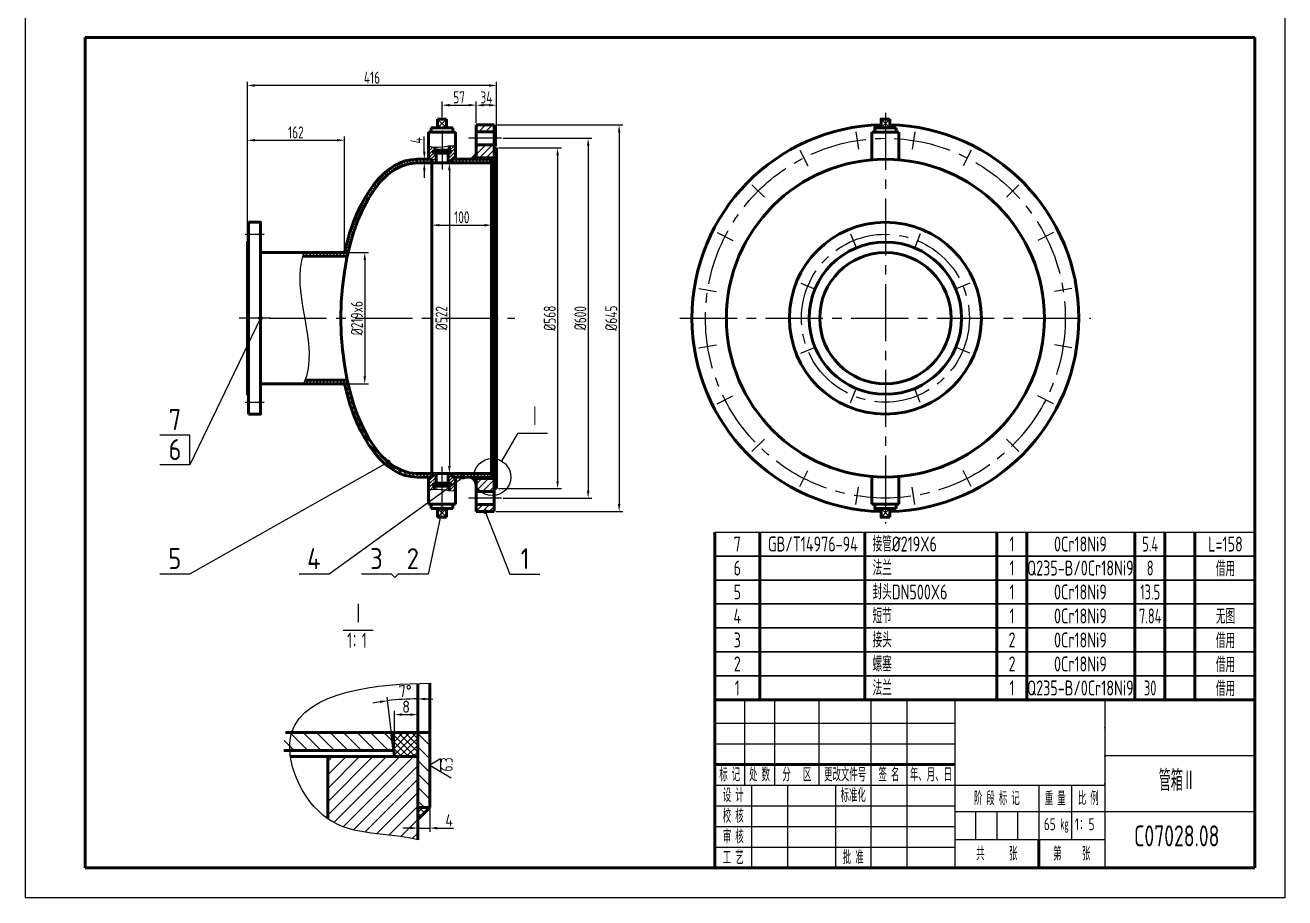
# Model space of a CAD drawing. Header units: millimetres. Extents: x 7535 to 9986, y -7836 to -7242.
# Drawn here: x 8655.3 to 9075.3, y -7836.4 to -7545.4 of the extents above; entities that cross this region are included whole.
import ezdxf
from ezdxf.enums import TextEntityAlignment as Align

# ---------------------------------------------------------------- set-up
doc = ezdxf.new("R2010")
doc.units = ezdxf.units.MM
doc.linetypes.add('CENTER2', pattern=[28.575, 19.05, -3.175, 3.175, -3.175])
for name, color, linetype, lineweight in [('中心线', 1, 'CENTER2', 15), ('剖面线', 2, 'Continuous', 20), ('尺寸线', 3, 'Continuous', 15), ('细实线', 4, 'Continuous', 15), ('轮廓线', 7, 'Continuous', 50)]:
    doc.layers.add(name, color=color, linetype=linetype, lineweight=lineweight)
doc.styles.add('HZ', font='gbenor.shx', dxfattribs={"bigfont": 'gbcbig.shx'})
doc.styles.add('工程字', font='gbenor.shx', dxfattribs={"width": 0.8, "bigfont": 'gbcbig.shx'})
doc.styles.add('文字3.5', font='SimSun.ttf', dxfattribs={"width": 0.5, "height": 3.5})
doc.styles.add('文字4.0', font='SimSun.ttf', dxfattribs={"width": 0.5, "height": 4})

# ---------------------------------------------------------------- blocks, each defined once
blk = doc.blocks.new('A3')
at = {"layer": '细实线'}
for p, q in [((-420, 297), (-420, 0)), ((-420, 297), (0, 297)), ((0, 297), (0, 0)), ((-180.15, 66), (-180.15, 37.6)), ((-170.15, 66), (-170.15, 37.6)), ((-155.23, 37.6), (-155.23, 66)), ((-137.99, 66), (-137.99, 10)), ((-126, 66), (-126, 10)), ((-109.99, 66), (-109.98, 10)), ((-59.99, 66), (-59.98, 10)), ((-190, 58.3), (-109.99, 58.3)), ((-190, 51.4), (-109.99, 51.4)), ((-10, 47.33), (-59.99, 47.32)), ((-190, 37.6), (-59.98, 37.6)), ((-177.82, 37.6), (-177.82, 10)), ((-165.82, 37.6), (-165.82, 10)), ((-149.82, 37.6), (-149.82, 10)), ((-82.07, 37.6), (-82.07, 19.33)), ((-71.07, 37.6), (-71.07, 19.33)), ((-190, 30.7), (-109.98, 30.7)), ((-59.98, 28.67), (-109.98, 28.66)), ((-103.12, 28.66), (-103.12, 19.33)), ((-96.01, 28.66), (-96.01, 19.33)), ((-89.12, 28.66), (-89.12, 19.33)), ((-10, 28.67), (-59.98, 28.67)), ((-190, 23.8), (-109.98, 23.8)), ((-190, 16.9), (-109.98, 16.9)), ((-59.98, 19.33), (-109.98, 19.32)), ((0, 0), (-420, 0))]:
    blk.add_line(p, q, dxfattribs=at)
for p in [(-59.99, 56.67), (-59.99, 47.33), (-10, 47.33), (-59.98, 38), (-59.98, 28.67), (-10, 28.67), (-59.98, 19.33)]:
    blk.add_point(p, dxfattribs=at)
at = {"layer": '轮廓线'}
for p, q in [((-400, 287), (-400, 10)), ((-400, 287), (-10, 287)), ((-10, 287), (-10, 10)), ((-190, 66), (-10, 66)), ((-190, 66), (-190, 10)), ((-10, 10), (-10, 66)), ((-190, 44.5), (-109.98, 44.5)), ((-82.07, 19.33), (-82.07, 10)), ((-10, 10), (-400, 10)), ((-190, 10), (-10, 10))]:
    blk.add_line(p, q, dxfattribs=at)
at = {"layer": '细实线', "linetype": 'Continuous', "style": '工程字', "width": 0.8}
for tag, height, p in [('1', 7, (-36.02, 35.64)), ('3', 4, (-78.37, 22.56)), ('4', 4, (-66.7, 22.56)), ('2', 7, (-36.02, 17.15))]:
    blk.add_attdef(tag, text='', height=height, dxfattribs=at).set_placement(p, align=Align.CENTER)
at = {"layer": '轮廓线', "attachment_point": 5}
for s, insert, char_height, width, style in [('标 记', (-185.08, 41.05), 4, 9.8461, '文字4.0'), ('处 数', (-175.15, 41.05), 4, 10, '文字4.0'), ('分   区', (-162.69, 41.05), 4, 14.9286, '文字4.0'), ('更改文件号', (-146.61, 41.05), 4, 17.2367, '文字4.0'), ('签 名', (-131.99, 41.05), 4, 11.9886, '文字4.0'), ('年、月、日', (-117.99, 41.05), 4, 16.0167, '文字4.0'), ('设 计', (-183.91, 34.15), 4, 12.181, '文字4.0'), ('标准化', (-143.9, 34.15), 4, 11.8301, '文字4.0'), ('阶 段 标 记', (-96.03, 33.13), 4, 27.9116, '文字4.0'), ('重 量', (-76.57, 33.13), 4, 11.0002, '文字4.0'), ('比 例', (-65.53, 33.13), 4, 11.0898, '文字4.0'), ('校 核', (-183.91, 27.25), 4, 12.181, '文字4.0'), ('kg', (-73.5, 24), 3.5, 4.8652, '文字3.5'), ('审 核', (-183.91, 20.35), 4, 12.181, '文字4.0'), ('共      张', (-96.03, 14.66), 4, 27.9082, '文字4.0'), ('第     张', (-71.02, 14.66), 4, 22.0936, '文字4.0'), ('工 艺', (-183.91, 13.45), 4, 12.181, '文字4.0'), ('批 准', (-143.9, 13.45), 4, 11.8301, '文字4.0')]:
    blk.add_mtext(s, dxfattribs=dict(at, insert=insert, char_height=char_height, width=width, style=style))
blk = doc.blocks.new('明细表属性')
at = {"layer": '细实线'}
for p, q in [((-180, 8), (0, 8)), ((0, 0), (-180, 0))]:
    blk.add_line(p, q, dxfattribs=at)
at = {"layer": '轮廓线'}
for p, q in [((-180, 0), (-180, 8)), ((-165, 0), (-165, 8)), ((-130, 0), (-130, 8)), ((-86, 0), (-86, 8)), ((-76, 0), (-76, 8)), ((-40, 0), (-40, 8)), ((-30, 0), (-30, 8)), ((-20, 0), (-20, 8)), ((0, 8), (0, 0))]:
    blk.add_line(p, q, dxfattribs=at)
at = {"layer": '细实线', "lineweight": 15, "style": '工程字'}
for tag, width, p in [('8', 0.8, (-172.56, 4)), ('5', 0.8, (-80.94, 4)), ('4', 0.8, (-58.15, 4)), ('3', 0.7, (-34.89, 4)), ('2', 0.7, (-24.89, 4)), ('1', 0.8, (-9.78, 4))]:
    blk.add_attdef(tag, text='', height=5, dxfattribs=dict(at, width=width)).set_placement(p, align=Align.MIDDLE)
at = {"layer": '细实线', "lineweight": 15, "style": '工程字', "width": 0.8}
for tag, p in [('7', (-162.33, 4)), ('6', (-127.45, 4))]:
    blk.add_attdef(tag, text='', height=5, dxfattribs=at).set_placement(p, align=Align.MIDDLE_LEFT)
blk = doc.blocks.new('粗糙度1')
at = {"layer": '尺寸线'}
for p, q in [((0, 0), (-4.16, -7.2)), ((2.08, -3.6), (0, 0)), ((2.08, -3.6), (-2.08, -3.6))]:
    blk.add_line(p, q, dxfattribs=at)
at = {"layer": '尺寸线', "style": '工程字', "width": 0.8}
blk.add_attdef('1', text='', height=2.4, dxfattribs=at).set_placement((0.25, -6.34), align=Align.CENTER)
blk = doc.blocks.new('_DotSmall')
at = {"color": 0, "linetype": 'ByBlock', "const_width": 0.5}
blk.add_lwpolyline([(-0.0625, 0, 1), (0.0625, 0, 1)], format="xyb", close=True, dxfattribs=at)

msp = doc.modelspace()

# ---------------------------------------------------------------- hatches: boundary and pattern name
at = {"layer": '剖面线'}
h = msp.add_hatch(dxfattribs=at)
h.set_pattern_fill('ANSI31', color=256, angle=90, style=0)
h.set_pattern_definition([(135, (-13.376, -322.153), (-2.245064, -2.245064), [])])
edge = h.paths.add_edge_path()
edge.add_line((8777.41, -7781.33), (8742.09, -7781.33))
edge.add_spline(control_points=[(8742.09, -7781.33), (8741.54, -7783.17), (8741.36, -7785.21), (8741.48, -7787.33)], knot_values=[55.59162, 55.59162, 55.59162, 55.59162, 61.969534, 61.969534, 61.969534, 61.969534], degree=3, periodic=0)
edge.add_line((8741.48, -7787.33), (8778.14, -7787.33))
edge.add_line((8778.14, -7787.33), (8777.41, -7781.33))
h = msp.add_hatch(dxfattribs=at)
h.set_pattern_fill('ANSI37', color=256, scale=0.5, style=0)
h.set_pattern_definition([(45, (0, -306.1335), (-1.12253202, 1.12253202), []), (135, (0, -306.1335), (-1.12253202, -1.12253202), [])])
h.paths.add_polyline_path([(8777.41, -7781.33), (8778.39, -7789.33), (8786.14, -7789.33), (8786.14, -7781.33)])

# ---------------------------------------------------------------- linework, layer by layer
at = {"layer": '中心线'}
for p, q in [((8942.07, -7574.58), (8942.07, -7711.61)), ((8794.23, -7580.51), (8794.23, -7593.54)), ((8932.22, -7580.92), (8933.14, -7586.75)), ((8942.07, -7580.51), (8942.07, -7593.54)), ((8951.91, -7580.92), (8950.99, -7586.75)), ((8814.03, -7583.1), (8803.08, -7583.1)), ((8913.49, -7587.01), (8916.17, -7592.26)), ((8970.64, -7587.01), (8967.97, -7592.26)), ((8897.55, -7598.59), (8901.73, -7602.76)), ((8986.58, -7598.59), (8982.41, -7602.76)), ((8885.98, -7614.52), (8891.23, -7617.2)), ((8998.15, -7614.52), (8992.9, -7617.2)), ((8728.57, -7615.1), (8734.92, -7615.1)), ((8930.41, -7614.96), (8932.29, -7619.5)), ((8953.72, -7614.96), (8951.84, -7619.5)), ((8879.89, -7633.25), (8885.72, -7634.17)), ((8913.93, -7631.44), (8918.46, -7633.32)), ((8970.2, -7631.44), (8965.67, -7633.32)), ((9004.24, -7633.25), (8998.42, -7634.17)), ((8737.12, -7643.1), (8726.57, -7643.1)), ((8736.72, -7643.1), (8818.53, -7643.1)), ((8873.55, -7643.1), (9010.58, -7643.1)), ((8879.89, -7652.94), (8885.72, -7652.02)), ((9004.24, -7652.94), (8998.42, -7652.02)), ((8913.93, -7654.75), (8918.46, -7652.87)), ((8970.2, -7654.75), (8965.67, -7652.87)), ((8885.98, -7671.68), (8891.23, -7669)), ((8930.41, -7671.23), (8932.29, -7666.7)), ((8953.72, -7671.23), (8951.84, -7666.7)), ((8998.15, -7671.68), (8992.9, -7669)), ((8728.57, -7671.1), (8734.92, -7671.1)), ((8897.55, -7687.61), (8901.73, -7683.44)), ((8986.58, -7687.61), (8982.41, -7683.44)), ((8794.23, -7705.68), (8794.23, -7692.65)), ((8913.49, -7699.19), (8916.17, -7693.93)), ((8970.64, -7699.19), (8967.97, -7693.93)), ((8932.22, -7705.27), (8933.14, -7699.45)), ((8951.91, -7705.27), (8950.99, -7699.45)), ((8814.03, -7703.1), (8803.08, -7703.1))]:
    msp.add_line(p, q, dxfattribs=at)
for radius in [60, 28]:
    msp.add_circle((8942.07, -7643.1), radius, dxfattribs=at)
at = {"layer": '剖面线'}
for p, q in [((8805.63, -7579.5), (8806.53, -7578.6)), ((8806.48, -7580.9), (8808.78, -7578.6)), ((8808.72, -7580.9), (8811.02, -7578.6)), ((8810.97, -7580.9), (8811.63, -7580.24)), ((8789.73, -7586.34), (8790.27, -7585.8)), ((8789.73, -7587.47), (8791.18, -7586.01)), ((8789.73, -7588.59), (8791.53, -7586.79)), ((8789.73, -7589.71), (8791.36, -7588.08)), ((8790.46, -7590.1), (8792.23, -7588.33)), ((8796.23, -7589.95), (8798.73, -7587.45)), ((8796.23, -7588.82), (8796.95, -7588.1)), ((8796.23, -7591.07), (8798.73, -7588.57)), ((8796.93, -7587), (8798.36, -7585.57)), ((8796.93, -7585.88), (8797.23, -7585.58)), ((8797.1, -7587.95), (8798.73, -7586.32)), ((8805.63, -7588.93), (8804.46, -7590.1)), ((8805.63, -7589.38), (8804.91, -7590.1)), ((8805.63, -7589.9), (8804.92, -7589.2)), ((8805.63, -7589.46), (8805.15, -7588.98)), ((8805.63, -7589.01), (8805.37, -7588.75)), ((8805.63, -7588.56), (8805.6, -7588.53)), ((8805.63, -7586.24), (8806.57, -7585.3)), ((8805.63, -7588.48), (8808.81, -7585.3)), ((8806.76, -7589.6), (8811.06, -7585.3)), ((8809, -7589.6), (8811.63, -7586.97)), ((8811.25, -7589.6), (8811.63, -7589.22)), ((8812.43, -7587.27), (8811.63, -7586.47)), ((8812.43, -7588.4), (8811.63, -7587.6)), ((8812.43, -7589.52), (8811.63, -7588.72)), ((8777.68, -7594.06), (8776.85, -7593.23)), ((8778.35, -7593.61), (8777.52, -7592.77)), ((8779.05, -7593.19), (8778.2, -7592.34)), ((8779.78, -7592.8), (8778.92, -7591.93)), ((8780.55, -7592.44), (8779.66, -7591.55)), ((8781.35, -7592.12), (8780.44, -7591.21)), ((8782.19, -7591.84), (8781.25, -7590.89)), ((8783.08, -7591.6), (8782.1, -7590.62)), ((8784.03, -7591.43), (8783, -7590.4)), ((8785.04, -7591.32), (8783.95, -7590.23)), ((8785.83, -7590.98), (8784.97, -7590.13)), ((8786.54, -7591.3), (8785.83, -7590.58)), ((8787.67, -7591.3), (8786.47, -7590.1)), ((8788.79, -7591.3), (8787.59, -7590.1)), ((8789.91, -7591.3), (8788.71, -7590.1)), ((8790.93, -7591.19), (8789.83, -7590.1)), ((8790.93, -7590.76), (8792.23, -7589.46)), ((8791.51, -7591.3), (8792.23, -7590.58)), ((8797.12, -7591.3), (8797.53, -7590.89)), ((8798.49, -7591.3), (8797.53, -7590.34)), ((8798.32, -7590.1), (8798.73, -7589.69)), ((8799.61, -7591.3), (8798.41, -7590.1)), ((8800.74, -7591.3), (8799.54, -7590.1)), ((8801.86, -7591.3), (8800.66, -7590.1)), ((8802.98, -7591.3), (8801.78, -7590.1)), ((8804.1, -7591.3), (8802.9, -7590.1)), ((8805.23, -7591.3), (8804.03, -7590.1)), ((8804.47, -7590.1), (8804.25, -7589.87)), ((8804.92, -7590.1), (8804.48, -7589.65)), ((8805.37, -7590.1), (8804.7, -7589.43)), ((8806.35, -7591.3), (8805.15, -7590.1)), ((8805.63, -7589.83), (8805.36, -7590.1)), ((8807.47, -7591.3), (8806.27, -7590.1)), ((8808.59, -7591.3), (8807.39, -7590.1)), ((8809.72, -7591.3), (8808.52, -7590.1)), ((8810.7, -7591.16), (8809.64, -7590.1)), ((8810.71, -7591.03), (8811.63, -7590.11)), ((8811.06, -7591.3), (8810.72, -7590.96)), ((8810.82, -7590.16), (8810.76, -7590.1)), ((8811.51, -7591.3), (8810.77, -7590.56)), ((8810.78, -7590.52), (8811.63, -7589.67)), ((8811.63, -7590.96), (8810.82, -7590.16)), ((8810.84, -7590), (8811.25, -7589.6)), ((8811.63, -7590.52), (8810.87, -7589.76)), ((8810.89, -7591.3), (8811.63, -7590.56)), ((8811.63, -7590.07), (8811.16, -7589.6)), ((8811.34, -7591.3), (8811.63, -7591.01)), ((8811.63, -7589.62), (8811.61, -7589.6)), ((8812.43, -7590.64), (8811.63, -7589.84)), ((8811.96, -7591.3), (8811.63, -7590.96)), ((8773.04, -7598.4), (8772.24, -7597.6)), ((8773.56, -7597.8), (8772.76, -7596.99)), ((8774.09, -7597.21), (8773.29, -7596.41)), ((8774.64, -7596.64), (8773.84, -7595.83)), ((8775.21, -7596.08), (8774.4, -7595.27)), ((8775.8, -7595.54), (8774.99, -7594.74)), ((8776.4, -7595.03), (8775.59, -7594.21)), ((8777.03, -7594.53), (8776.21, -7593.71)), ((8770.23, -7602.32), (8769.41, -7601.5)), ((8770.66, -7601.64), (8769.85, -7600.82)), ((8771.11, -7600.96), (8770.3, -7600.15)), ((8771.57, -7600.3), (8770.76, -7599.49)), ((8772.05, -7599.65), (8771.24, -7598.85)), ((8772.54, -7599.02), (8771.73, -7598.22)), ((8767.84, -7606.67), (8766.99, -7605.82)), ((8768.21, -7605.92), (8767.37, -7605.08)), ((8768.59, -7605.18), (8767.75, -7604.34)), ((8768.98, -7604.45), (8768.15, -7603.61)), ((8769.39, -7603.73), (8768.56, -7602.9)), ((8769.8, -7603.02), (8768.98, -7602.19)), ((8766.13, -7610.58), (8765.25, -7609.7)), ((8766.46, -7609.78), (8765.58, -7608.9)), ((8766.79, -7608.99), (8765.92, -7608.12)), ((8767.13, -7608.21), (8766.27, -7607.34)), ((8767.48, -7607.43), (8766.62, -7606.58)), ((8764.66, -7614.72), (8763.74, -7613.8)), ((8764.94, -7613.87), (8764.03, -7612.96)), ((8765.22, -7613.04), (8764.32, -7612.13)), ((8765.52, -7612.21), (8764.62, -7611.31)), ((8765.82, -7611.39), (8764.93, -7610.5)), ((8763.41, -7619.08), (8762.45, -7618.12)), ((8763.64, -7618.19), (8762.7, -7617.24)), ((8763.89, -7617.31), (8762.94, -7616.37)), ((8764.14, -7616.44), (8763.2, -7615.5)), ((8764.4, -7615.57), (8763.47, -7614.65)), ((8747.83, -7621.98), (8748.62, -7621.2)), ((8748.54, -7622.4), (8749.74, -7621.2)), ((8749.66, -7622.4), (8750.86, -7621.2)), ((8750.78, -7622.4), (8751.98, -7621.2)), ((8751.91, -7622.4), (8753.11, -7621.2)), ((8753.03, -7622.4), (8754.23, -7621.2)), ((8754.15, -7622.4), (8755.35, -7621.2)), ((8755.27, -7622.4), (8756.47, -7621.2)), ((8756.4, -7622.4), (8757.6, -7621.2)), ((8757.52, -7622.4), (8758.72, -7621.2)), ((8758.64, -7622.4), (8759.84, -7621.2)), ((8759.76, -7622.4), (8760.96, -7621.2)), ((8760.89, -7622.4), (8762.09, -7621.2)), ((8762.16, -7621.2), (8761.78, -7620.82)), ((8762.97, -7620.89), (8762, -7619.91)), ((8762.01, -7622.4), (8762.81, -7621.6)), ((8763.19, -7619.98), (8762.22, -7619.01)), ((8748.52, -7663.95), (8748.67, -7663.8)), ((8748.59, -7665), (8749.79, -7663.8)), ((8749.72, -7665), (8750.92, -7663.8)), ((8750.84, -7665), (8752.04, -7663.8)), ((8751.96, -7665), (8753.16, -7663.8)), ((8753.08, -7665), (8754.28, -7663.8)), ((8754.21, -7665), (8755.41, -7663.8)), ((8755.33, -7665), (8756.53, -7663.8)), ((8756.45, -7665), (8757.65, -7663.8)), ((8757.57, -7665), (8758.77, -7663.8)), ((8758.7, -7665), (8759.9, -7663.8)), ((8759.82, -7665), (8761.02, -7663.8)), ((8760.94, -7665), (8762.14, -7663.8)), ((8762.07, -7665), (8762.75, -7664.31)), ((8763.12, -7665.94), (8762.18, -7665)), ((8763.49, -7667.43), (8761.89, -7665.83)), ((8763.91, -7668.97), (8762.26, -7667.32)), ((8764.38, -7670.56), (8762.67, -7668.85)), ((8764.9, -7672.21), (8763.12, -7670.43)), ((8765.5, -7673.92), (8763.64, -7672.06)), ((8766.18, -7675.73), (8764.22, -7673.77)), ((8766.98, -7677.65), (8764.88, -7675.55)), ((8767.95, -7679.74), (8765.64, -7677.44)), ((8769.17, -7682.09), (8766.56, -7679.47)), ((8770.94, -7684.98), (8767.68, -7681.72)), ((8779.3, -7694.47), (8769.2, -7684.36)), ((8776.15, -7692.44), (8771.9, -7688.18)), ((8781.27, -7695.31), (8778.84, -7692.88)), ((8782.84, -7695.76), (8781.05, -7693.96)), ((8784.2, -7696), (8782.71, -7694.5)), ((8785.42, -7696.09), (8784.1, -7694.78)), ((8786.55, -7696.1), (8785.34, -7694.89)), ((8787.67, -7696.1), (8786.47, -7694.9)), ((8788.79, -7696.1), (8787.59, -7694.9)), ((8789.91, -7696.1), (8788.71, -7694.9)), ((8789.73, -7697.47), (8792.23, -7694.97)), ((8789.73, -7696.35), (8789.98, -7696.1)), ((8789.73, -7698.6), (8792.23, -7696.1)), ((8789.73, -7699.72), (8792.23, -7697.22)), ((8790.83, -7695.89), (8789.84, -7694.9)), ((8790.93, -7695.99), (8790.83, -7695.89)), ((8790.93, -7695.15), (8791.18, -7694.9)), ((8796.23, -7695.46), (8796.79, -7694.9)), ((8796.23, -7696.59), (8797.53, -7695.29)), ((8796.23, -7697.71), (8797.84, -7696.1)), ((8796.93, -7700.38), (8798.73, -7698.58)), ((8796.96, -7698.1), (8798.73, -7696.33)), ((8797.1, -7699.08), (8798.73, -7697.45)), ((8797.77, -7696.1), (8797.53, -7695.85)), ((8798.89, -7696.1), (8797.69, -7694.9)), ((8800.02, -7696.1), (8798.82, -7694.9)), ((8801.14, -7696.1), (8799.94, -7694.9)), ((8802.26, -7696.1), (8801.06, -7694.9)), ((8803.39, -7696.1), (8802.19, -7694.9)), ((8804.51, -7696.1), (8803.31, -7694.9)), ((8804.47, -7696.1), (8804.25, -7696.32)), ((8804.85, -7695.32), (8804.43, -7694.9)), ((8805.63, -7697.27), (8804.46, -7696.1)), ((8804.92, -7696.1), (8804.48, -7696.55)), ((8805.37, -7696.1), (8804.7, -7696.77)), ((8805.63, -7696.1), (8804.85, -7695.32)), ((8805.63, -7696.82), (8804.91, -7696.1)), ((8805.63, -7696.29), (8804.92, -7696.99)), ((8805.63, -7696.74), (8805.15, -7697.22)), ((8805.63, -7696.37), (8805.36, -7696.1)), ((8805.63, -7697.19), (8805.37, -7697.44)), ((8806.75, -7696.1), (8805.55, -7694.9)), ((8805.63, -7697.64), (8805.6, -7697.67)), ((8805.63, -7698.49), (8807.52, -7696.6)), ((8805.63, -7700.73), (8809.76, -7696.6)), ((8807.88, -7696.1), (8806.68, -7694.9)), ((8807.71, -7700.9), (8811.63, -7696.98)), ((8809, -7696.1), (8807.8, -7694.9)), ((8810.12, -7696.1), (8808.92, -7694.9)), ((8810.77, -7695.62), (8810.04, -7694.9)), ((8811.63, -7696.03), (8810.71, -7695.11)), ((8810.72, -7695.2), (8811.02, -7694.9)), ((8810.77, -7695.6), (8811.46, -7694.9)), ((8811.63, -7696.48), (8810.77, -7695.62)), ((8810.82, -7696), (8811.63, -7695.18)), ((8811.29, -7696.6), (8810.83, -7696.14)), ((8810.86, -7696.4), (8811.63, -7695.63)), ((8811.63, -7695.58), (8810.94, -7694.9)), ((8811.11, -7696.6), (8811.63, -7696.08)), ((8811.63, -7695.14), (8811.39, -7694.9)), ((8811.56, -7696.6), (8811.63, -7696.53)), ((8812.43, -7696.16), (8811.63, -7695.36)), ((8812.43, -7697.28), (8811.63, -7696.48)), ((8812.43, -7698.41), (8811.63, -7697.61)), ((8812.43, -7695.04), (8812.29, -7694.9)), ((8790.14, -7700.43), (8791.47, -7699.1)), ((8796.93, -7699.25), (8797.08, -7699.1)), ((8797.79, -7700.64), (8798.73, -7699.7)), ((8809.95, -7700.9), (8811.63, -7699.22)), ((8812.43, -7699.53), (8811.63, -7698.73)), ((8811.68, -7699.9), (8811.63, -7699.85)), ((8805.63, -7707.47), (8807.8, -7705.3)), ((8807.75, -7707.6), (8810.05, -7705.3)), ((8809.99, -7707.6), (8811.63, -7705.96)), ((8790.14, -7785.61), (8786.14, -7781.61)), ((8790.14, -7790.1), (8786.14, -7786.1)), ((8756.14, -7790.94), (8757.75, -7789.33)), ((8756.14, -7795.43), (8762.24, -7789.33)), ((8756.14, -7799.92), (8766.73, -7789.33)), ((8756.14, -7804.41), (8771.22, -7789.33)), ((8756.14, -7808.9), (8775.71, -7789.33)), ((8758.2, -7811.33), (8780.2, -7789.33)), ((8761.3, -7812.72), (8784.69, -7789.33)), ((8790.14, -7794.59), (8786.14, -7790.59)), ((8764.74, -7813.77), (8786.14, -7792.37)), ((8790.14, -7799.08), (8786.14, -7795.08)), ((8768.47, -7814.53), (8786.14, -7796.86)), ((8772.43, -7815.07), (8786.14, -7801.35)), ((8790.14, -7803.57), (8786.14, -7799.57)), ((8776.47, -7815.51), (8786.14, -7805.84)), ((8788.41, -7806.33), (8786.14, -7804.06)), ((8786.14, -7807.93), (8787.74, -7806.33)), ((8786.14, -7810.18), (8789.98, -7806.33)), ((8788.38, -7808.09), (8786.62, -7806.33)), ((8789.51, -7806.97), (8788.87, -7806.33)), ((8780.48, -7815.99), (8786.14, -7810.33)), ((8787.26, -7809.22), (8786.14, -7808.1)), ((8784.31, -7816.65), (8786.14, -7814.82))]:
    msp.add_line(p, q, dxfattribs=at)
at = {"layer": '尺寸线'}
for p, q in [((8729.33, -7617.07), (8729.33, -7564.24)), ((8809.93, -7565.49), (8731.83, -7565.49)), ((8812.43, -7585.67), (8812.43, -7564.24)), ((8794.23, -7576.07), (8794.23, -7570.8)), ((8796.73, -7572.05), (8803.13, -7572.05)), ((8805.63, -7577.97), (8805.63, -7570.8)), ((8805.63, -7577.97), (8805.63, -7570.82)), ((8809.93, -7572.07), (8808.13, -7572.07)), ((8812.43, -7585.67), (8812.43, -7570.82)), ((8812.25, -7578.6), (8854.54, -7578.6)), ((8729.33, -7617.07), (8729.33, -7582.51)), ((8731.83, -7583.76), (8759.2, -7583.76)), ((8761.7, -7620.57), (8761.7, -7582.51)), ((8788.33, -7587.6), (8788.33, -7582.51)), ((8814.65, -7583.1), (8844.22, -7583.1)), ((8853.29, -7581.1), (8853.29, -7705.1)), ((8813.05, -7586.3), (8834.03, -7586.3)), ((8832.78, -7588.8), (8832.78, -7697.4)), ((8842.97, -7585.6), (8842.97, -7700.6)), ((8786.45, -7590.1), (8789.58, -7590.1)), ((8786.45, -7591.3), (8789.58, -7591.3)), ((8788.33, -7591.3), (8788.33, -7590.1)), ((8792.85, -7591.3), (8797.93, -7591.3)), ((8810.83, -7590.72), (8810.83, -7613.33)), ((8788.33, -7593.8), (8788.33, -7596.3)), ((8796.68, -7593.8), (8796.68, -7692.4)), ((8790.83, -7612.36), (8790.83, -7610.83)), ((8793.33, -7612.08), (8808.33, -7612.08)), ((8763.53, -7621.2), (8769.71, -7621.2)), ((8768.46, -7623.7), (8768.46, -7662.5)), ((8763.53, -7665), (8769.71, -7665)), ((8819.42, -7681.55), (8814.09, -7690.74)), ((8829.42, -7681.55), (8819.42, -7681.55)), ((8710.17, -7682.07), (8700.17, -7682.07)), ((8710.17, -7692.07), (8710.17, -7682.07)), ((8792.85, -7694.9), (8797.93, -7694.9)), ((8813.05, -7699.9), (8834.03, -7699.9)), ((8814.65, -7703.1), (8844.22, -7703.1)), ((8812.25, -7707.6), (8854.54, -7707.6)), ((8777.41, -7728.46), (8767.41, -7728.46)), ((8778.49, -7729.55), (8777.41, -7728.46)), ((8779.58, -7728.46), (8778.49, -7729.55)), ((8761.23, -7747.18), (8771.23, -7747.18)), ((8777.33, -7780.71), (8775.95, -7769.47)), ((8778.39, -7788.71), (8778.39, -7774.08)), ((8786.14, -7788.71), (8786.14, -7774.08)), ((8780.89, -7775.33), (8783.64, -7775.33)), ((8786.14, -7806.96), (8786.14, -7814.43)), ((8790.14, -7806.96), (8790.14, -7814.43)), ((8783.64, -7813.18), (8781.14, -7813.18)), ((8786.14, -7813.18), (8790.14, -7813.18)), ((8792.64, -7813.18), (8798.06, -7813.18))]:
    msp.add_line(p, q, dxfattribs=at)
for points in [[(8733.73, -7643.1), (8710.17, -7692.07), (8700.17, -7692.07)], [(8776.29, -7691.08), (8710.09, -7728.46), (8700.09, -7728.46)], [(8801.37, -7696.1), (8756.56, -7728.46), (8746.56, -7728.46)], [(8794.23, -7706.59), (8789.58, -7728.46), (8779.58, -7728.46)], [(8808.63, -7707.6), (8816.86, -7728.46), (8826.86, -7728.46)]]:
    msp.add_lwpolyline(points, dxfattribs=at)
msp.add_circle((8810.99, -7696.1), 6.19, dxfattribs=at)
for start, end in [(98.7385, 100.477), (90, 97), (86.523, 88.2615)]:
    msp.add_arc((8786.14, -7852.49), 82.4, start, end, dxfattribs=at)
for points in [[(8731.83, -7565.07), (8731.83, -7565.9), (8729.33, -7565.49)], [(8809.93, -7565.07), (8809.93, -7565.9), (8812.43, -7565.49)], [(8796.73, -7571.63), (8796.73, -7572.46), (8794.23, -7572.05)], [(8803.13, -7571.63), (8803.13, -7572.46), (8805.63, -7572.05)], [(8808.13, -7571.66), (8808.13, -7572.49), (8805.63, -7572.07)], [(8809.93, -7571.66), (8809.93, -7572.49), (8812.43, -7572.07)], [(8852.87, -7581.1), (8853.7, -7581.1), (8853.29, -7578.6)], [(8731.83, -7583.34), (8731.83, -7584.17), (8729.33, -7583.76)], [(8759.2, -7583.34), (8759.2, -7584.17), (8761.7, -7583.76)], [(8842.55, -7585.6), (8843.39, -7585.6), (8842.97, -7583.1)], [(8787.91, -7587.6), (8788.75, -7587.6), (8788.33, -7590.1)], [(8832.36, -7588.8), (8833.19, -7588.8), (8832.78, -7586.3)], [(8787.91, -7593.8), (8788.75, -7593.8), (8788.33, -7591.3)], [(8796.27, -7593.8), (8797.1, -7593.8), (8796.68, -7591.3)], [(8793.33, -7611.67), (8793.33, -7612.5), (8790.83, -7612.08)], [(8808.33, -7611.67), (8808.33, -7612.5), (8810.83, -7612.08)], [(8768.05, -7623.7), (8768.88, -7623.7), (8768.46, -7621.2)], [(8768.05, -7662.5), (8768.88, -7662.5), (8768.46, -7665)], [(8796.27, -7692.4), (8797.1, -7692.4), (8796.68, -7694.9)], [(8832.36, -7697.4), (8833.19, -7697.4), (8832.78, -7699.9)], [(8842.55, -7700.6), (8843.39, -7700.6), (8842.97, -7703.1)], [(8852.87, -7705.1), (8853.7, -7705.1), (8853.29, -7707.6)], [(8788.64, -7770.55), (8788.65, -7769.71), (8786.14, -7770.09)], [(8773.57, -7770.64), (8773.68, -7771.46), (8776.1, -7770.71)], [(8780.89, -7774.91), (8780.89, -7775.74), (8778.39, -7775.33)], [(8783.64, -7774.91), (8783.64, -7775.74), (8786.14, -7775.33)], [(8783.64, -7812.77), (8783.64, -7813.6), (8786.14, -7813.18)], [(8792.64, -7812.77), (8792.64, -7813.6), (8790.14, -7813.18)]]:
    msp.add_solid(points, dxfattribs=at)
at = {"layer": '细实线'}
for p, q in [((8792.77, -7579.61), (8795.68, -7576.7)), ((8795.68, -7579.61), (8792.77, -7576.7)), ((8940.61, -7579.61), (8943.52, -7576.7)), ((8943.52, -7579.61), (8940.61, -7576.7)), ((8791.53, -7586.06), (8791.53, -7587.1)), ((8796.93, -7585.6), (8796.93, -7587.1)), ((8791.53, -7700.14), (8791.53, -7699.1)), ((8796.93, -7700.59), (8796.93, -7699.1)), ((8792.77, -7706.59), (8795.68, -7709.5)), ((8795.68, -7706.59), (8792.77, -7709.5)), ((8943.52, -7706.59), (8940.61, -7709.5)), ((8940.61, -7706.59), (8943.52, -7709.5))]:
    msp.add_line(p, q, dxfattribs=at)
for points, start_tangent, end_tangent in [([(8789.73, -7585.6), (8798.73, -7585.6)], (0.910686, -0.413099), (0.995099, -0.098882)), ([(8748.09, -7621.2), (8748.09, -7665)], (-0.333635, -0.942702), (-0.402703, -0.915331)), ([(8789.73, -7700.6), (8798.73, -7700.6)], (0.910686, 0.413099), (0.995099, 0.098882)), ([(8786.14, -7817.08), (8756.14, -7810.07), (8744.09, -7781.33), (8790.14, -7764.88)], (-0.967952, 0.251134), (1, 0))]:
    msp.add_spline(points, degree=3, dxfattribs=dict(at, start_tangent=start_tangent, end_tangent=end_tangent))
at = {"layer": '轮廓线'}
for p, q in [((8792.77, -7579.61), (8792.77, -7576.7)), ((8792.77, -7576.7), (8795.68, -7576.7)), ((8795.68, -7576.7), (8795.68, -7579.61)), ((8790.66, -7581.1), (8790.66, -7579.61)), ((8790.66, -7579.61), (8797.8, -7579.61)), ((8795.68, -7579.61), (8792.77, -7579.61)), ((8797.8, -7579.61), (8797.8, -7581.1)), ((8805.63, -7590.1), (8805.63, -7578.6)), ((8805.63, -7578.6), (8811.63, -7578.6)), ((8811.63, -7580.9), (8805.63, -7580.9)), ((8811.63, -7578.6), (8811.63, -7694.9)), ((8789.73, -7581.1), (8789.73, -7590.1)), ((8791.53, -7581.1), (8789.73, -7581.1)), ((8797.8, -7581.1), (8790.66, -7581.1)), ((8791.89, -7581.1), (8791.53, -7581.1)), ((8798.73, -7581.1), (8791.89, -7581.1)), ((8798.73, -7581.1), (8798.73, -7590.1)), ((8937.57, -7581.1), (8937.57, -7590.1)), ((8939.37, -7581.1), (8937.57, -7581.1)), ((8939.72, -7581.1), (8939.37, -7581.1)), ((8946.57, -7581.1), (8939.72, -7581.1)), ((8946.57, -7581.1), (8946.57, -7590.1)), ((8791.53, -7587.1), (8791.36, -7587.1)), ((8791.36, -7587.1), (8791.36, -7588.1)), ((8791.36, -7588.1), (8794.23, -7588.1)), ((8791.89, -7587.1), (8791.53, -7587.1)), ((8791.89, -7587.1), (8791.89, -7586.08)), ((8794.23, -7587.1), (8791.89, -7587.1)), ((8792.23, -7588.1), (8792.23, -7591.3)), ((8794.23, -7587.1), (8796.57, -7587.1)), ((8797.1, -7588.1), (8794.23, -7588.1)), ((8796.23, -7588.1), (8796.23, -7591.3)), ((8796.57, -7587.1), (8796.57, -7585.63)), ((8796.57, -7587.1), (8797.1, -7587.1)), ((8797.1, -7587.1), (8797.1, -7588.1)), ((8805.63, -7588.5), (8804.03, -7590.1)), ((8811.63, -7585.3), (8805.63, -7585.3)), ((8812.43, -7586.3), (8811.63, -7586.3)), ((8812.43, -7586.3), (8812.43, -7699.9)), ((8790.93, -7590.1), (8785.83, -7590.1)), ((8810.83, -7591.3), (8785.83, -7591.3)), ((8790.83, -7590.1), (8790.83, -7696.1)), ((8790.93, -7591.3), (8790.93, -7590.1)), ((8810.83, -7590.1), (8797.53, -7590.1)), ((8797.53, -7590.1), (8797.53, -7591.3)), ((8805.63, -7589.6), (8811.63, -7589.6)), ((8810.43, -7591.3), (8812.43, -7591.3)), ((8810.89, -7589.6), (8810.68, -7591.29)), ((8810.68, -7694.9), (8810.68, -7591.29)), ((8729.73, -7617.7), (8729.73, -7611.1)), ((8733.73, -7621.2), (8762.9, -7621.2)), ((8747.71, -7622.4), (8762.64, -7622.4)), ((8733.73, -7665), (8762.9, -7665)), ((8748.57, -7663.8), (8762.64, -7663.8)), ((8729.73, -7668.5), (8729.73, -7675.1)), ((8785.83, -7694.9), (8812.43, -7694.9)), ((8785.83, -7696.1), (8790.93, -7696.1)), ((8789.73, -7705.1), (8789.73, -7696.1)), ((8790.93, -7694.9), (8790.93, -7696.1)), ((8791.36, -7699.1), (8791.36, -7698.1)), ((8791.36, -7698.1), (8794.23, -7698.1)), ((8792.23, -7698.1), (8792.23, -7694.9)), ((8797.1, -7698.1), (8794.23, -7698.1)), ((8796.23, -7698.1), (8796.23, -7694.9)), ((8797.1, -7699.1), (8797.1, -7698.1)), ((8797.53, -7696.1), (8797.53, -7694.9)), ((8797.53, -7696.1), (8810.83, -7696.1)), ((8798.73, -7705.1), (8798.73, -7696.1)), ((8805.63, -7697.7), (8804.03, -7696.1)), ((8805.63, -7707.6), (8805.63, -7696.1)), ((8805.63, -7696.6), (8811.63, -7696.6)), ((8810.89, -7696.6), (8810.68, -7694.9)), ((8811.63, -7694.9), (8811.63, -7707.6)), ((8937.57, -7705.1), (8937.57, -7696.1)), ((8946.57, -7705.1), (8946.57, -7696.1)), ((8791.53, -7699.1), (8791.36, -7699.1)), ((8791.89, -7699.1), (8791.53, -7699.1)), ((8794.23, -7699.1), (8791.89, -7699.1)), ((8791.89, -7699.1), (8791.89, -7700.12)), ((8794.23, -7699.1), (8796.57, -7699.1)), ((8796.57, -7699.1), (8797.1, -7699.1)), ((8796.57, -7699.1), (8796.57, -7700.56)), ((8811.63, -7700.9), (8805.63, -7700.9)), ((8812.43, -7699.9), (8811.63, -7699.9)), ((8791.53, -7705.1), (8789.73, -7705.1)), ((8797.8, -7705.1), (8790.66, -7705.1)), ((8790.66, -7705.1), (8790.66, -7706.59)), ((8790.66, -7706.59), (8797.8, -7706.59)), ((8791.89, -7705.1), (8791.53, -7705.1)), ((8798.73, -7705.1), (8791.89, -7705.1)), ((8795.68, -7706.59), (8792.77, -7706.59)), ((8792.77, -7706.59), (8792.77, -7709.5)), ((8795.68, -7709.5), (8795.68, -7706.59)), ((8797.8, -7706.59), (8797.8, -7705.1)), ((8811.63, -7705.3), (8805.63, -7705.3)), ((8939.37, -7705.1), (8937.57, -7705.1)), ((8939.72, -7705.1), (8939.37, -7705.1)), ((8946.57, -7705.1), (8939.72, -7705.1)), ((8792.77, -7709.5), (8795.68, -7709.5)), ((8811.63, -7707.6), (8805.63, -7707.6)), ((8786.14, -7764.93), (8786.14, -7817.08)), ((8790.14, -7764.88), (8790.14, -7806.33)), ((8742.09, -7781.33), (8786.14, -7781.33)), ((8778.39, -7789.33), (8777.41, -7781.33)), ((8786.14, -7781.33), (8790.14, -7781.33)), ((8741.48, -7787.33), (8778.14, -7787.33)), ((8743.69, -7789.33), (8786.14, -7789.33)), ((8756.14, -7789.33), (8756.14, -7810.07)), ((8790.14, -7806.33), (8786.14, -7806.33)), ((8790.14, -7806.33), (8786.14, -7810.33))]:
    msp.add_line(p, q, dxfattribs=at)
for points in [[(8943.52, -7576.7), (8943.52, -7579.61), (8940.61, -7579.61), (8940.61, -7576.7)], [(8945.64, -7579.61), (8945.64, -7581.1), (8938.5, -7581.1), (8938.5, -7579.61)], [(8729.73, -7668.5), (8729.73, -7617.7), (8729.33, -7617.7), (8729.33, -7668.5)], [(8945.64, -7706.59), (8945.64, -7705.1), (8938.5, -7705.1), (8938.5, -7706.59)], [(8943.52, -7709.5), (8943.52, -7706.59), (8940.61, -7706.59), (8940.61, -7709.5)]]:
    msp.add_lwpolyline(points, close=True, dxfattribs=at)
for points in [[(8729.73, -7675.1), (8733.73, -7675.1), (8733.73, -7611.1), (8729.73, -7611.1)], [(8729.33, -7617.7), (8729.33, -7668.5)]]:
    msp.add_lwpolyline(points, dxfattribs=at)
for radius in [53, 32, 25.4, 21.9]:
    msp.add_circle((8942.07, -7643.1), radius, dxfattribs=at)
for start, end in [(91.2932, 268.7068), (271.2932, 88.7068)]:
    msp.add_arc((8942.07, -7643.1), 64.5, start, end, dxfattribs=at)
at = {"layer": '轮廓线', "extrusion": (0, 0, -1)}
for major_axis, ratio, start_param, end_param in [((0, 51.8), 0.488417, 3.141593, 6.283185), ((0, 53), 0.5, 5.138363, 6.283185), ((0, 53), 0.5, 3.141593, 4.286415)]:
    msp.add_ellipse((8785.83, -7643.1), major_axis=major_axis, ratio=ratio, start_param=start_param, end_param=end_param, dxfattribs=at)

# ---------------------------------------------------------------- block references
at = {"layer": '尺寸线'}
msp.add_blockref('A3', (9075.25, -7836.43), dxfattribs=at).add_auto_attribs({'1': '管箱Ⅱ', '2': 'C07028.08', '3': '65', '4': '1：5'})
at = {"layer": '尺寸线', "xscale": 2.5, "yscale": 2.5, "zscale": 2.5}
for p, rotation in [((8733.73, -7643.1), 64.31082838015787), ((8776.29, -7691.08), 29.45569099395539), ((8801.37, -7696.1), 35.83915648519379), ((8794.23, -7706.59), 77.99438656301122), ((8808.63, -7707.6), 111.5192304179055)]:
    msp.add_blockref('_DotSmall', p, dxfattribs=dict(at, rotation=rotation))
at = {"layer": '尺寸线'}
ref = msp.add_blockref('明细表属性', (9065.25, -7722.43), dxfattribs=at)
ref.add_attrib('8', '7', dxfattribs={"layer": '细实线', "color": 2, "lineweight": 15, "height": 5, "style": '工程字', "width": 0.8}).set_placement((8892.69, -7718.43), align=Align.MIDDLE)
ref.add_attrib('7', 'GB/T14976-94', dxfattribs={"layer": '细实线', "color": 2, "lineweight": 15, "height": 5, "style": '工程字', "width": 0.8}).set_placement((8902.92, -7718.43), align=Align.MIDDLE_LEFT)
ref.add_attrib('6', '接管%%C219X6', dxfattribs={"layer": '细实线', "color": 2, "lineweight": 15, "height": 5, "style": '工程字', "width": 0.8}).set_placement((8937.81, -7718.43), align=Align.MIDDLE_LEFT)
ref.add_attrib('5', '1', dxfattribs={"layer": '细实线', "color": 2, "lineweight": 15, "height": 5, "style": '工程字', "width": 0.8}).set_placement((8984.31, -7718.43), align=Align.MIDDLE)
ref.add_attrib('4', '0Cr18Ni9', dxfattribs={"layer": '细实线', "color": 2, "lineweight": 15, "height": 5, "style": '工程字', "width": 0.8}).set_placement((9007.1, -7718.43), align=Align.MIDDLE)
ref.add_attrib('3', '5.4', dxfattribs={"layer": '细实线', "color": 2, "lineweight": 15, "height": 5, "style": '工程字', "width": 0.7}).set_placement((9030.36, -7718.43), align=Align.MIDDLE)
ref.add_attrib('1', 'L=158', dxfattribs={"layer": '细实线', "color": 2, "lineweight": 15, "height": 5, "style": '工程字', "width": 0.8}).set_placement((9055.47, -7718.43), align=Align.MIDDLE)
ref = msp.add_blockref('明细表属性', (9065.25, -7730.43), dxfattribs=at)
ref.add_attrib('8', '6', dxfattribs={"layer": '细实线', "color": 2, "lineweight": 15, "height": 5, "style": '工程字', "width": 0.8}).set_placement((8892.69, -7726.43), align=Align.MIDDLE)
ref.add_attrib('6', '法兰', dxfattribs={"layer": '细实线', "color": 2, "lineweight": 15, "height": 5, "style": '工程字', "width": 0.8}).set_placement((8937.81, -7726.43), align=Align.MIDDLE_LEFT)
ref.add_attrib('5', '1', dxfattribs={"layer": '细实线', "color": 2, "lineweight": 15, "height": 5, "style": '工程字', "width": 0.8}).set_placement((8984.31, -7726.43), align=Align.MIDDLE)
ref.add_attrib('4', 'Q235-B/0Cr18Ni9', dxfattribs={"layer": '细实线', "color": 2, "lineweight": 15, "height": 5, "style": '工程字', "width": 0.8}).set_placement((9007.1, -7726.43), align=Align.MIDDLE)
ref.add_attrib('3', '8', dxfattribs={"layer": '细实线', "color": 2, "lineweight": 15, "height": 5, "style": '工程字', "width": 0.7}).set_placement((9030.36, -7726.43), align=Align.MIDDLE)
ref.add_attrib('1', '借用', dxfattribs={"layer": '细实线', "color": 2, "lineweight": 15, "height": 5, "style": '工程字', "width": 0.8}).set_placement((9055.47, -7726.43), align=Align.MIDDLE)
ref = msp.add_blockref('明细表属性', (9065.25, -7738.43), dxfattribs=at)
ref.add_attrib('8', '5', dxfattribs={"layer": '细实线', "color": 2, "lineweight": 15, "height": 5, "style": '工程字', "width": 0.8}).set_placement((8892.69, -7734.43), align=Align.MIDDLE)
ref.add_attrib('6', '封头DN500X6', dxfattribs={"layer": '细实线', "color": 2, "lineweight": 15, "height": 5, "style": '工程字', "width": 0.8}).set_placement((8937.81, -7734.43), align=Align.MIDDLE_LEFT)
ref.add_attrib('5', '1', dxfattribs={"layer": '细实线', "color": 2, "lineweight": 15, "height": 5, "style": '工程字', "width": 0.8}).set_placement((8984.31, -7734.43), align=Align.MIDDLE)
ref.add_attrib('4', '0Cr18Ni9', dxfattribs={"layer": '细实线', "color": 2, "lineweight": 15, "height": 5, "style": '工程字', "width": 0.8}).set_placement((9007.1, -7734.43), align=Align.MIDDLE)
ref.add_attrib('3', '13.5', dxfattribs={"layer": '细实线', "color": 2, "lineweight": 15, "height": 5, "style": '工程字', "width": 0.7}).set_placement((9030.36, -7734.43), align=Align.MIDDLE)
ref = msp.add_blockref('明细表属性', (9065.25, -7746.43), dxfattribs=at)
ref.add_attrib('8', '4', dxfattribs={"layer": '细实线', "color": 2, "lineweight": 15, "height": 5, "style": '工程字', "width": 0.8}).set_placement((8892.69, -7742.43), align=Align.MIDDLE)
ref.add_attrib('6', '短节', dxfattribs={"layer": '细实线', "color": 2, "lineweight": 15, "height": 5, "style": '工程字', "width": 0.8}).set_placement((8937.81, -7742.43), align=Align.MIDDLE_LEFT)
ref.add_attrib('5', '1', dxfattribs={"layer": '细实线', "color": 2, "lineweight": 15, "height": 5, "style": '工程字', "width": 0.8}).set_placement((8984.31, -7742.43), align=Align.MIDDLE)
ref.add_attrib('4', '0Cr18Ni9', dxfattribs={"layer": '细实线', "color": 2, "lineweight": 15, "height": 5, "style": '工程字', "width": 0.8}).set_placement((9007.1, -7742.43), align=Align.MIDDLE)
ref.add_attrib('3', '7.84', dxfattribs={"layer": '细实线', "color": 2, "lineweight": 15, "height": 5, "style": '工程字', "width": 0.7}).set_placement((9030.36, -7742.43), align=Align.MIDDLE)
ref.add_attrib('1', '无图', dxfattribs={"layer": '细实线', "color": 2, "lineweight": 15, "height": 5, "style": '工程字', "width": 0.8}).set_placement((9055.47, -7742.43), align=Align.MIDDLE)
ref = msp.add_blockref('明细表属性', (9065.25, -7754.43), dxfattribs=at)
ref.add_attrib('8', '3', dxfattribs={"layer": '细实线', "color": 2, "lineweight": 15, "height": 5, "style": '工程字', "width": 0.8}).set_placement((8892.69, -7750.43), align=Align.MIDDLE)
ref.add_attrib('6', '接头', dxfattribs={"layer": '细实线', "color": 2, "lineweight": 15, "height": 5, "style": '工程字', "width": 0.8}).set_placement((8937.81, -7750.43), align=Align.MIDDLE_LEFT)
ref.add_attrib('5', '2', dxfattribs={"layer": '细实线', "color": 2, "lineweight": 15, "height": 5, "style": '工程字', "width": 0.8}).set_placement((8984.31, -7750.43), align=Align.MIDDLE)
ref.add_attrib('4', '0Cr18Ni9', dxfattribs={"layer": '细实线', "color": 2, "lineweight": 15, "height": 5, "style": '工程字', "width": 0.8}).set_placement((9007.1, -7750.43), align=Align.MIDDLE)
ref.add_attrib('1', '借用', dxfattribs={"layer": '细实线', "color": 2, "lineweight": 15, "height": 5, "style": '工程字', "width": 0.8}).set_placement((9055.47, -7750.43), align=Align.MIDDLE)
ref = msp.add_blockref('明细表属性', (9065.25, -7762.43), dxfattribs=at)
ref.add_attrib('8', '2', dxfattribs={"layer": '细实线', "color": 2, "lineweight": 15, "height": 5, "style": '工程字', "width": 0.8}).set_placement((8892.69, -7758.43), align=Align.MIDDLE)
ref.add_attrib('6', '螺塞', dxfattribs={"layer": '细实线', "color": 2, "lineweight": 15, "height": 5, "style": '工程字', "width": 0.8}).set_placement((8937.81, -7758.43), align=Align.MIDDLE_LEFT)
ref.add_attrib('5', '2', dxfattribs={"layer": '细实线', "color": 2, "lineweight": 15, "height": 5, "style": '工程字', "width": 0.8}).set_placement((8984.31, -7758.43), align=Align.MIDDLE)
ref.add_attrib('4', '0Cr18Ni9', dxfattribs={"layer": '细实线', "color": 2, "lineweight": 15, "height": 5, "style": '工程字', "width": 0.8}).set_placement((9007.1, -7758.43), align=Align.MIDDLE)
ref.add_attrib('1', '借用', dxfattribs={"layer": '细实线', "color": 2, "lineweight": 15, "height": 5, "style": '工程字', "width": 0.8}).set_placement((9055.47, -7758.43), align=Align.MIDDLE)
ref = msp.add_blockref('明细表属性', (9065.25, -7770.43), dxfattribs=at)
ref.add_attrib('8', '1', dxfattribs={"layer": '细实线', "color": 2, "lineweight": 15, "height": 5, "style": '工程字', "width": 0.8}).set_placement((8892.69, -7766.43), align=Align.MIDDLE)
ref.add_attrib('6', '法兰', dxfattribs={"layer": '细实线', "color": 2, "lineweight": 15, "height": 5, "style": '工程字', "width": 0.8}).set_placement((8937.81, -7766.43), align=Align.MIDDLE_LEFT)
ref.add_attrib('5', '1', dxfattribs={"layer": '细实线', "color": 2, "lineweight": 15, "height": 5, "style": '工程字', "width": 0.8}).set_placement((8984.31, -7766.43), align=Align.MIDDLE)
ref.add_attrib('4', 'Q235-B/0Cr18Ni9', dxfattribs={"layer": '细实线', "color": 2, "lineweight": 15, "height": 5, "style": '工程字', "width": 0.8}).set_placement((9007.1, -7766.43), align=Align.MIDDLE)
ref.add_attrib('3', '30', dxfattribs={"layer": '细实线', "color": 2, "lineweight": 15, "height": 5, "style": '工程字', "width": 0.7}).set_placement((9030.36, -7766.43), align=Align.MIDDLE)
ref.add_attrib('1', '借用', dxfattribs={"layer": '细实线', "color": 2, "lineweight": 15, "height": 5, "style": '工程字', "width": 0.8}).set_placement((9055.47, -7766.43), align=Align.MIDDLE)
at = {"layer": '轮廓线'}
ref = msp.add_blockref('粗糙度1', (8790.14, -7792.2), dxfattribs=dict(at, rotation=90))
ref.add_attrib('1', '6.3', dxfattribs={"layer": '尺寸线', "height": 4, "rotation": 90, "style": '工程字', "width": 0.8}).set_placement((8797.81, -7791.95), align=Align.CENTER)

# ---------------------------------------------------------------- texts
at = {"layer": '尺寸线', "style": '工程字', "width": 0.8}
msp.add_text('Ⅰ', height=7, dxfattribs=at).set_placement((8823.18, -7679.35))
at = {"layer": '尺寸线', "style": 'HZ'}
for s, p in [('4', (8749.26, -7726.8)), ('3', (8770.28, -7726.8)), ('2', (8782.47, -7726.8)), ('1', (8820.43, -7726.8))]:
    msp.add_text(s, height=7, dxfattribs=at).set_placement(p)
at = {"layer": '尺寸线', "char_height": 4, "attachment_point": 5}
for s, insert, style in [('416', (8770.88, -7562.86), '工程字'), ('57', (8799.93, -7569.42), '工程字'), ('34', (8809.03, -7569.45), '工程字'), ('162', (8745.51, -7581.13), '工程字'), ('100', (8800.83, -7609.46), '工程字'), ('8', (8782.27, -7772.7), 'HZ'), ('4', (8796.6, -7810.56), 'HZ')]:
    msp.add_mtext(s, dxfattribs=dict(at, insert=insert, style=style))
for s, insert, rotation, style in [('4', (8785.7, -7583.81), 90, '工程字'), ('%%C219x6', (8765.84, -7643.1), 90, '工程字'), ('%%C522', (8794.06, -7643.1), 90, '工程字'), ('%%C568', (8830.15, -7643.1), 90, '工程字'), ('%%C600', (8840.35, -7643.1), 90, '工程字'), ('%%C645', (8850.66, -7643.1), 90, '工程字'), ('7°', (8782, -7767.46), 2.7879, 'HZ')]:
    msp.add_mtext(s, dxfattribs=dict(at, insert=insert, rotation=rotation, style=style))
at = {"layer": '尺寸线', "attachment_point": 5}
for s, insert, char_height, width, style in [('7', (8705.2, -7676.91), 7, 10.0691, 'HZ'), ('6', (8705.2, -7686.91), 7, 10.0691, 'HZ'), ('5', (8705.12, -7723.3), 7, 10.0691, 'HZ'), ('Ⅰ', (8766.32, -7741.68), 7, 10.1839, '工程字'), ('1：1', (8765.88, -7750.54), 5, 14.5515, '工程字')]:
    msp.add_mtext(s, dxfattribs=dict(at, insert=insert, char_height=char_height, width=width, style=style))

doc.saveas('drawing.dxf')
